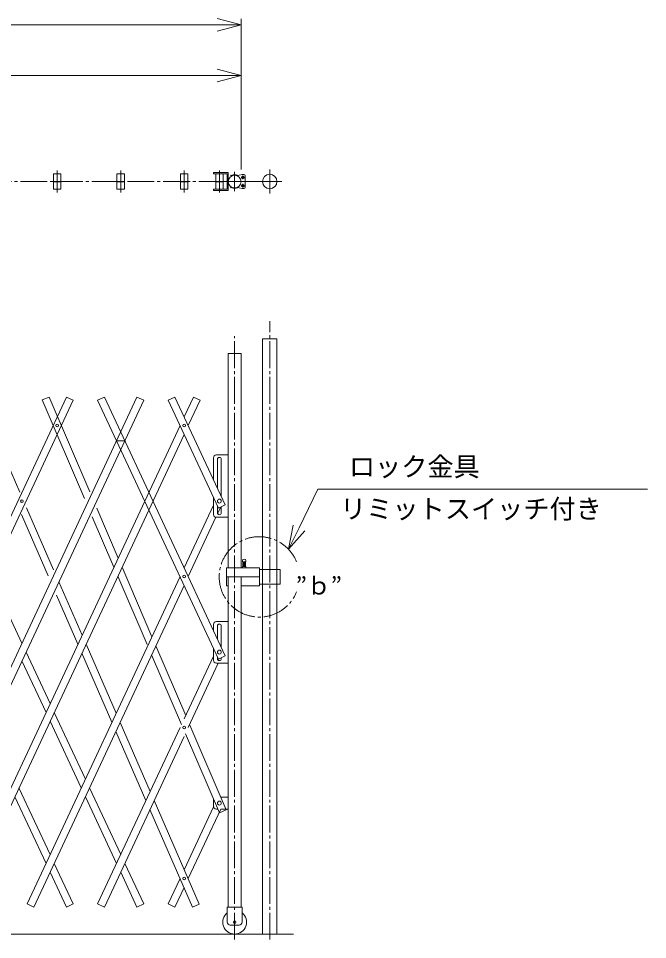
# Model space of a CAD drawing. Units: millimetres, scale not verified. Extents: x -46182 to 3040, y -1939 to 1939.
# Drawn here: x 925 to 3040, y -1667 to 1428 of the extents above; entities that cross this region are included whole.
import ezdxf
from ezdxf.enums import TextEntityAlignment as Align

# ---------------------------------------------------------------- set-up
doc = ezdxf.new("R2010")
doc.units = ezdxf.units.MM
doc.header["$LTSCALE"] = 10
doc.linetypes.add('CHAIN2', pattern=[12, 9, -1, 1, -1])
doc.linetypes.add('USER1', pattern=[17.25, 15, -0.75, 0.75, -0.75])
for name, color, linetype, lineweight in [('0-2_01 細線', 7, 'Continuous', 18), ('0-3_05 寸法', 7, 'Continuous', 18), ('0-5_02 中心線', 7, 'CHAIN2', 18)]:
    doc.layers.add(name, color=color, linetype=linetype, lineweight=lineweight)
doc.styles.add('ＭＳ ゴシック', font='')
doc.styles.get('ＭＳ ゴシック').set_extended_font_data('MS Gothic')

# ---------------------------------------------------------------- blocks, each defined once
blk = doc.blocks.new('リンク-TV')
at = {"layer": '0-2_01 細線'}
for p, q in [((-12.5, 25.5), (12.5, 25.5)), ((-12.5, 25.5), (-12.5, 0.5)), ((-12.5, 0.5), (12.5, 0.5)), ((12.5, 25.5), (12.5, 0.5)), ((-12.5, -0.5), (12.5, -0.5)), ((-12.5, -25.5), (-12.5, -0.5)), ((-12.5, -25.5), (12.5, -25.5)), ((12.5, -25.5), (12.5, -0.5))]:
    blk.add_line(p, q, dxfattribs=at)
at = {"layer": '0-5_02 中心線', "linetype": 'USER1'}
blk.add_line((0, -37.35), (0, 37.35), dxfattribs=at)

msp = doc.modelspace()

# ---------------------------------------------------------------- linework, layer by layer
at = {"layer": '0-2_01 細線'}
for p, q in [((1042.96, 905.4), (1067.96, 905.4)), ((1042.96, 905.4), (1042.96, 880.4)), ((1067.96, 905.4), (1067.96, 880.4)), ((1256.29, 905.4), (1281.29, 905.4)), ((1256.29, 905.4), (1256.29, 880.4)), ((1281.29, 905.4), (1281.29, 880.4)), ((1469.62, 905.4), (1494.62, 905.4)), ((1469.62, 905.4), (1469.62, 880.4)), ((1494.62, 905.4), (1494.62, 880.4)), ((1677.05, 903.4), (1667.05, 900.82)), ((1682.55, 903.4), (1677.05, 903.4)), ((1687.05, 898.9), (1687.05, 860.9)), ((1042.96, 880.4), (1067.96, 880.4)), ((1042.96, 879.4), (1067.96, 879.4)), ((1042.96, 854.4), (1042.96, 879.4)), ((1067.96, 854.4), (1067.96, 879.4)), ((1256.29, 880.4), (1281.29, 880.4)), ((1256.29, 879.4), (1281.29, 879.4)), ((1256.29, 854.4), (1256.29, 879.4)), ((1281.29, 854.4), (1281.29, 879.4)), ((1469.62, 880.4), (1494.62, 880.4)), ((1469.62, 879.4), (1494.62, 879.4)), ((1469.62, 854.4), (1469.62, 879.4)), ((1494.62, 854.4), (1494.62, 879.4)), ((1042.96, 854.4), (1067.96, 854.4)), ((1256.29, 854.4), (1281.29, 854.4)), ((1469.62, 854.4), (1494.62, 854.4)), ((1677.05, 856.4), (1667.06, 858.98)), ((1682.55, 856.4), (1677.05, 856.4)), ((789.76, 156.74), (929.34, -163.26)), ((1027.84, 155.94), (1004.88, 146.06)), ((1027.84, 155.94), (1164.89, -162.85)), ((1213.93, 155.94), (1191.29, 145.35)), ((1004.88, 146.06), (1147.1, -184.75)), ((1254.99, 9.08), (1282.59, 9.08)), ((1580.7, -48.2), (1580.7, -121.3)), ((1594.2, -53.2), (1594.2, -150.18)), ((1607.2, -177.99), (1607.2, -53.2)), ((1580.7, -180.33), (1580.7, -238.2)), ((1605.15, -173.6), (1607.2, -174.56)), ((952.36, -216.04), (1043.4, -424.76)), ((1482.12, -417.73), (1580.7, -206.86)), ((1594.2, -209.21), (1594.2, -233.2)), ((1605.15, -213.6), (1594.76, -235.83)), ((1607.2, -233.2), (1607.2, -212.64)), ((935.03, -238.84), (1024.76, -444.55)), ((1173.5, -246.17), (1246.16, -415.17)), ((1188.44, -217.61), (1260.34, -384.85)), ((1589.04, -248.06), (1495.92, -447.25)), ((1678.05, -394.2), (1678.05, -398.2)), ((1680.05, -398.2), (1680.05, -413.2)), ((1680.05, -399.7), (1688.05, -399.7)), ((1680.05, -401.2), (1688.05, -401.2)), ((1688.05, -398.2), (1688.05, -413.2)), ((1273.56, -415.6), (1373.95, -649.12)), ((1680.05, -402.7), (1688.05, -402.7)), ((1680.05, -404.2), (1688.05, -404.2)), ((1680.05, -405.7), (1688.05, -405.7)), ((1680.05, -407.2), (1688.05, -407.2)), ((1680.05, -408.7), (1688.05, -408.7)), ((1680.05, -410.2), (1688.05, -410.2)), ((1680.05, -411.7), (1688.05, -411.7)), ((936.88, -671.38), (832.09, -447.25)), ((1259.38, -445.92), (1357.87, -675)), ((1625.05, -448.2), (1735.05, -448.2)), ((1060.96, -465.01), (1139.1, -644.17)), ((1053.37, -510.14), (1124.99, -674.35)), ((1580.7, -608.2), (1580.7, -628.6)), ((1594.2, -613.2), (1594.2, -657.48)), ((1607.2, -685.29), (1607.2, -613.2)), ((1152.42, -674.71), (1253.57, -906.61)), ((1387.17, -679.87), (1487.57, -913.39)), ((1031.63, -874.06), (950.68, -700.9)), ((1138.31, -704.89), (1239.46, -936.79)), ((1373, -710.19), (1473.39, -943.71)), ((1580.7, -687.63), (1580.7, -728.2)), ((1605.15, -680.9), (1607.2, -681.86)), ((936.88, -730.41), (1017.83, -903.57)), ((1482.12, -925.03), (1580.7, -714.16)), ((1597.06, -738.2), (1495.92, -954.55)), ((1594.2, -716.51), (1594.2, -723.2)), ((1607.2, -723.2), (1607.2, -719.94)), ((1150.21, -1127.71), (1045.43, -903.57)), ((1031.63, -933.09), (1136.41, -1157.22)), ((1266.89, -937.15), (1368.05, -1169.05)), ((1501.54, -945.89), (1624.04, -1230.82)), ((1252.78, -967.33), (1353.94, -1199.23)), ((1487.03, -975.44), (1601.07, -1240.7)), ((1031.63, -1381.36), (926.85, -1157.22)), ((1268.79, -1381.36), (1164.01, -1157.22)), ((913.05, -1186.74), (1017.83, -1410.88)), ((1150.21, -1186.74), (1254.99, -1410.88)), ((1381.37, -1199.59), (1533.22, -1547.74)), ((1580.7, -1198.2), (1580.7, -1218.2)), ((1367.26, -1229.77), (1510.31, -1557.73)), ((1482.12, -1432.33), (1581.04, -1220.75)), ((1605.15, -1228.2), (1495.92, -1461.85)), ((1590.7, -1228.2), (1596.26, -1228.2)), ((1601.07, -1240.7), (1624.04, -1230.82)), ((1510.31, -1557.73), (1533.22, -1547.74)), ((1677.05, -1608.2), (1677.05, -1558.2)), ((1637.05, -1618.2), (1667.05, -1618.2)), ((-2640.25, -1648.2), (1850.05, -1648.2))]:
    msp.add_line(p, q, dxfattribs=at)
for points in [[(1630.7, 849.9), (1630.7, 909.9), (1580.7, 909.9), (1580.7, 905.9), (1626.7, 905.9), (1626.7, 853.9)], [(1630.7, 849.9), (1580.7, 849.9), (1580.7, 853.9), (1626.7, 853.9)], [(1794.35, -1648.2), (1794.35, 351.8), (1745.75, 351.8), (1745.75, -1648.2)], [(1673.4, -418.2), (1673.4, 301.8), (1630.7, 301.8), (1630.7, -418.2)], [(1191.29, 145.35), (1597.85, -724.31), (1620.5, -713.72), (1213.93, 155.94)], [(1482.12, 89.57), (1513.15, 155.94), (1535.8, 145.35), (1495.92, 60.05)], [(1482.12, 30.54), (739.61, -1557.73), (716.96, -1547.15), (1468.32, 60.05)], [(1590.7, -248.2), (1630.7, -248.2), (1630.7, -38.2), (1590.7, -38.2)], [(1678.05, -398.2), (1690.05, -398.2), (1690.05, -394.2)], [(1630.7, -478.2), (1625.05, -478.2), (1625.05, -418.2), (1735.05, -418.2), (1735.05, -478.2), (1673.4, -478.2)], [(1482.12, -476.76), (976.77, -1557.73), (954.12, -1547.15), (1468.32, -447.25)], [(1630.7, -448.2), (1630.7, -1558.2), (1673.4, -1558.2), (1673.4, -448.2)], [(1590.7, -738.2), (1630.7, -738.2), (1630.7, -598.2), (1590.7, -598.2)], [(1482.12, -984.06), (1213.93, -1557.73), (1191.29, -1547.15), (1468.32, -954.55)], [(1605.15, -1228.2), (1630.7, -1228.2), (1630.7, -1188.2), (1605.15, -1188.2)], [(1031.63, -1440.39), (1086.49, -1557.73), (1109.13, -1547.15), (1045.43, -1410.88)], [(1268.79, -1440.39), (1323.65, -1557.73), (1346.3, -1547.15), (1282.59, -1410.88)], [(1482.12, -1491.37), (1451.1, -1557.73), (1428.45, -1547.15), (1468.32, -1461.85)], [(1677.05, -1558.2), (1627.05, -1558.2), (1627.05, -1608.2)]]:
    msp.add_lwpolyline(points, dxfattribs=at)
for points in [[(312.94, -1557.73), (290.3, -1547.15), (1086.49, 155.94), (1109.13, 145.35)], [(550.11, -1557.73), (527.46, -1547.15), (1323.65, 155.94), (1346.3, 145.35)], [(1451.1, 155.94), (1428.45, 145.35), (1597.85, -217.01), (1620.5, -206.42)], [(1678.05, -418.2), (1690.05, -418.2), (1690.05, -413.2), (1678.05, -413.2)], [(1735.05, -423.2), (1735.05, -473.2), (1805.05, -473.2), (1805.05, -423.2)]]:
    msp.add_lwpolyline(points, close=True, dxfattribs=at)
for centre, radius in [((1652.05, 879.9), 21.35), ((1679.55, 893.9), 4.4), ((1770.05, 879.9), 24.3), ((1679.55, 865.9), 4.4), ((1055.46, 60.05), 4.5), ((1482.12, 60.05), 4.5), ((936.88, -193.6), 4.5), ((1600.7, -193.6), 6.5), ((1482.12, -447.25), 4.5), ((1600.7, -700.9), 6.5), ((1482.12, -954.55), 4.5), ((1600.7, -1208.2), 6.5), ((1482.12, -1461.85), 4.5), ((1652.05, -1608.2), 4.25)]:
    msp.add_circle(centre, radius, dxfattribs=at)
for centre, radius, start, end in [((1639.55, 910.5), 10, 255.51994, 289.07327), ((1652.05, 874.35), 28.25, 70.92676, 109.07327), ((1664.55, 910.5), 10, 250.92678, 284.4801), ((1682.55, 898.9), 4.5, 0, 89.99998), ((1639.55, 849.3), 10, 70.92668, 104.48), ((1652.05, 885.45), 28.25, 250.92667, 289.07327), ((1664.55, 849.3), 10, 75.5199, 109.07322), ((1682.55, 860.9), 4.5, 270, 0), ((1590.7, -48.2), 10, 90, 180), ((1600.7, -53.2), 6.5, 90, 180), ((1600.7, -53.2), 6.5, 0, 90), ((1590.7, -238.2), 10, 180, 270), ((1600.7, -233.2), 6.5, 180, 270), ((1600.7, -233.2), 6.5, 270, 0), ((1684.05, -394.2), 6, 90, 180), ((1684.05, -394.2), 6, 0, 90), ((1590.7, -608.2), 10, 90, 180), ((1600.7, -613.2), 6.5, 90, 180), ((1600.7, -613.2), 6.5, 0, 90), ((1590.7, -728.2), 10, 180, 270), ((1600.7, -723.2), 6.5, 180, 270), ((1600.7, -723.2), 6.5, 270, 0), ((1590.7, -1198.2), 10, 165.19583, 180), ((1590.7, -1218.2), 10, 180, 270), ((1652.05, -1608.2), 40, 128.68219, 51.31781), ((1637.05, -1608.2), 10, 180, 270), ((1667.05, -1608.2), 10, 270, 0)]:
    msp.add_arc(centre, radius, start, end, dxfattribs=at)
at = {"layer": '0-3_05 寸法'}
for p, q in [((1673.4, 919.9), (1673.4, 1426.41)), ((-2381.6, 1406.41), (1593.4, 1406.41)), ((1673.4, 1406.41), (1593.4, 1406.41)), ((1673.4, 919.9), (1673.4, 1255.85)), ((-1566.6, 1235.85), (1593.4, 1235.85)), ((1673.4, 1235.85), (1593.4, 1235.85)), ((1833.36, -355.68), (1868.46, -283.79))]:
    msp.add_line(p, q, dxfattribs=at)
for points in [[(1593.4, 1427.84), (1673.4, 1406.41), (1593.4, 1384.97)], [(1593.4, 1257.28), (1673.4, 1235.85), (1593.4, 1214.41)], [(1868.46, -283.79), (1932.05, -153.51), (3040.42, -153.51)], [(1887.72, -293.19), (1833.36, -355.68), (1849.2, -274.38)]]:
    msp.add_lwpolyline(points, dxfattribs=at)
at = {"layer": '0-5_02 中心線'}
for p, q in [((1055.46, 842.55), (1055.46, 917.25)), ((1268.79, 842.55), (1268.79, 917.25)), ((1482.12, 842.55), (1482.12, 917.25)), ((1652.05, 847.49), (1652.05, 912.31)), ((1679.55, 899.9), (1679.55, 887.9)), ((1770.05, 839.82), (1770.05, 919.99)), ((-2548.09, 879.9), (1810.14, 879.9)), ((1619.65, 879.9), (1684.46, 879.9)), ((1685.55, 893.9), (1673.55, 893.9)), ((1679.55, 859.9), (1679.55, 871.9)), ((1729.97, 879.9), (1810.14, 879.9)), ((1685.55, 865.9), (1673.55, 865.9)), ((1770.05, -1666.7), (1770.05, 410.3)), ((1652.05, -1666.7), (1652.05, 360.3))]:
    msp.add_line(p, q, dxfattribs=at)
msp.add_arc((1735.05, -448.2), 135, 21.73846, 338.26154, dxfattribs=at)

# ---------------------------------------------------------------- block references
at = {"layer": '0-2_01 細線'}
msp.add_blockref('リンク-TV', (1600.7, 879.9), dxfattribs=at)

# ---------------------------------------------------------------- texts
at = {"layer": '0-3_05 寸法', "style": 'ＭＳ ゴシック'}
for s, height, p in [('ロック金具', 64.52, (2036.05, -129.51)), ('リミットスイッチ付き', 64.52, (2006.53, -271.25)), ('”ｂ”', 58.65, (1856.99, -525.05))]:
    msp.add_text(s, height=height, dxfattribs=at).set_placement(p, align=Align.BOTTOM_LEFT)

doc.saveas('drawing.dxf')
